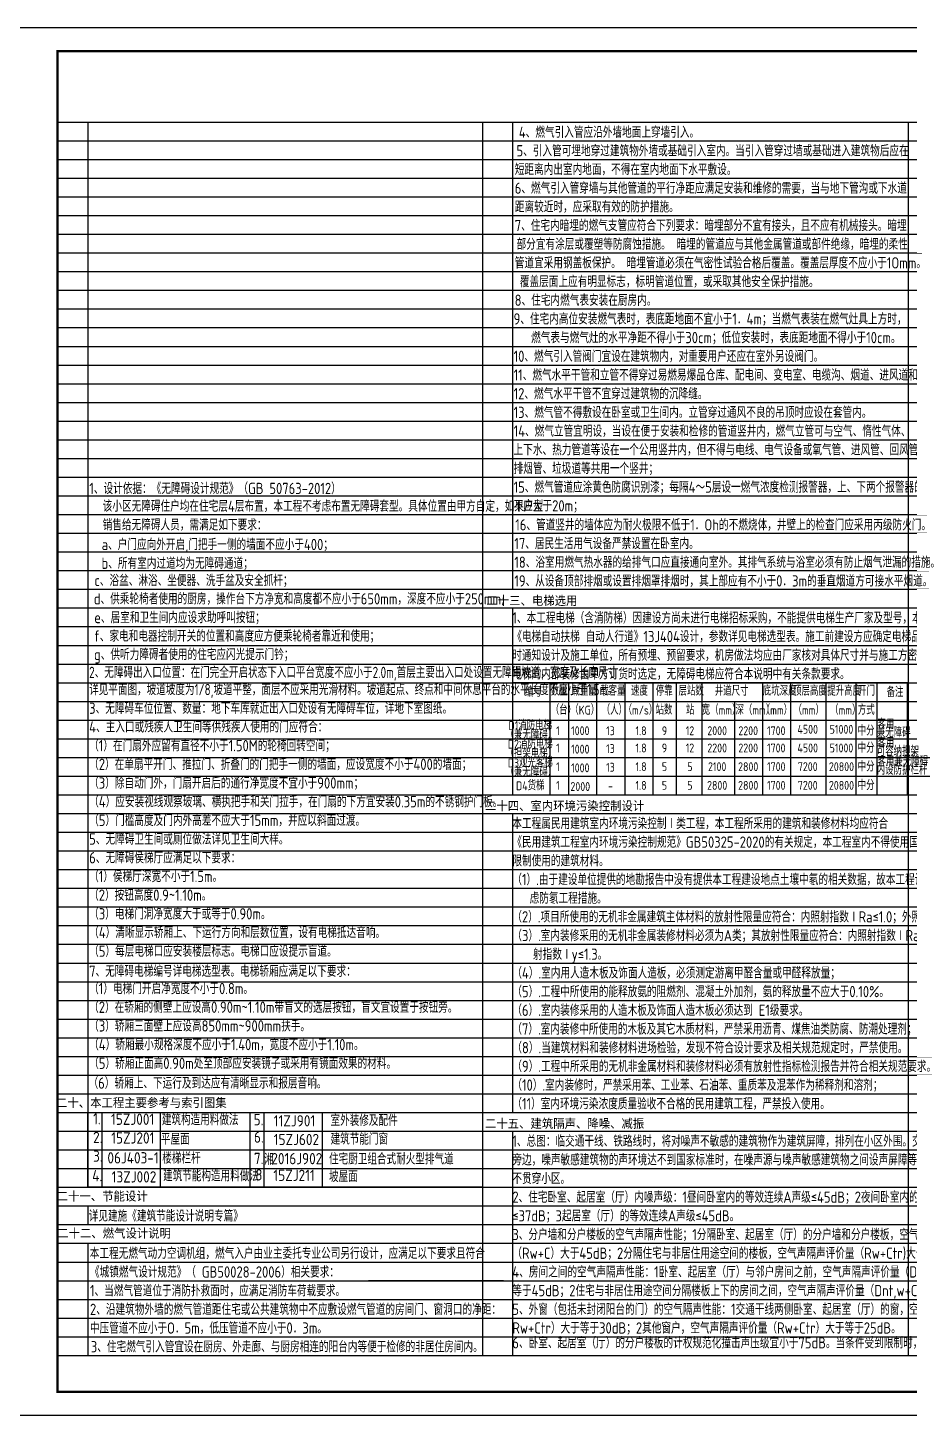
# Model space of a CAD drawing. Extents: x -737978 to 768813, y -372247 to 1140308.
# Drawn here: x -519433 to -481719, y -43903 to 15497 of the extents above; entities that cross this region are included whole.
import ezdxf
from ezdxf.enums import TextEntityAlignment as Align

# ---------------------------------------------------------------- set-up
doc = ezdxf.new("R2010")
doc.units = 0
doc.header["$LTSCALE"] = 1000
doc.header["$MEASUREMENT"] = 0
for name, color, linetype in [('A-ANNO-TABS', 7, 'CONTINUOUS'), ('A-ANNO-TEXT', 7, 'CONTINUOUS'), ('A-ANNO-TEXT修改内容', 2, 'CONTINUOUS'), ('PUB_TITLE', 4, 'CONTINUOUS')]:
    doc.layers.add(name, color=color, linetype=linetype)
doc.styles.add('A-单线字', font='GBENOR', dxfattribs={"bigfont": 'GBCBIG'})
doc.styles.add('A-黑体', font='simhei_0.ttf', dxfattribs={"width": 0.85})

msp = doc.modelspace()

# ---------------------------------------------------------------- linework, layer by layer
at = {"layer": 'A-ANNO-TABS', "color": 8}
for p, q in [((-516867.4, 11458), (-516867.4, -30942)), ((-499982.6, 11458), (-499982.6, -40542)), ((-499982.6, 11458), (-499982.6, -41342)), ((-498692.4, 11458), (-498692.4, -8542)), ((-481757.6, 11458), (-481757.6, -41342)), ((-498692.4, -9342), (-498692.4, -17342)), ((-498692.4, -18142), (-498692.4, -30942)), ((-516867.4, -30942), (-516867.4, -34142)), ((-498692.4, -31742), (-498692.4, -41342)), ((-516867.4, -34942), (-516867.4, -35742)), ((-516867.4, -36542), (-516867.4, -41342))]:
    msp.add_line(p, q, dxfattribs=at)
for points in [[(-518157.6, 11458), (-446158.7, 11458)], [(-518157.6, 10658), (-446158.7, 10658)], [(-518157.6, 9858), (-446158.7, 9858)], [(-518157.6, 9058), (-446158.7, 9058)], [(-518157.6, 8258), (-446158.7, 8258)], [(-518157.6, 7458), (-446158.7, 7458)], [(-518157.6, 6658), (-446158.7, 6658)], [(-518157.6, 5858), (-446158.7, 5858)], [(-518157.6, 5058), (-446158.7, 5058)], [(-518157.6, 4258), (-446158.7, 4258)], [(-518157.6, 3458), (-446158.7, 3458)], [(-518157.6, 2658), (-446158.7, 2658)], [(-518157.6, 1858), (-446158.7, 1858)], [(-518157.6, 1058), (-446158.7, 1058)], [(-518157.6, 258), (-446158.7, 258)], [(-518157.6, -542), (-446158.7, -542)], [(-518157.6, -1342), (-446158.7, -1342)], [(-518157.6, -2142), (-446158.7, -2142)], [(-518157.6, -2942), (-446158.7, -2942)], [(-518157.6, -3742), (-446158.7, -3742)], [(-518157.6, -4542), (-446158.7, -4542)], [(-518157.6, -5342), (-446158.7, -5342)], [(-518157.6, -6142), (-446158.7, -6142)], [(-518157.6, -6942), (-446158.7, -6942)], [(-518157.6, -7742), (-446158.7, -7742)], [(-518157.6, -8542), (-446158.7, -8542)], [(-518157.6, -9342), (-446158.7, -9342)], [(-518157.6, -10142), (-446158.7, -10142)], [(-518157.6, -10942), (-446158.7, -10942)], [(-518157.6, -11742), (-446158.7, -11742)], [(-518157.6, -12542), (-446158.7, -12542)], [(-518157.6, -13342), (-446158.7, -13342)], [(-518157.6, -14142), (-446158.7, -14142)], [(-518157.6, -14942), (-446158.7, -14942)], [(-518157.6, -15742), (-446158.7, -15742)], [(-518157.6, -16542), (-446158.7, -16542)], [(-518157.6, -17342), (-446158.7, -17342)], [(-518157.6, -18142), (-446158.7, -18142)], [(-518157.6, -18942), (-446158.7, -18942)], [(-518157.6, -19742), (-446158.7, -19742)], [(-518157.6, -20542), (-446158.7, -20542)], [(-518157.6, -21342), (-446158.7, -21342)], [(-518157.6, -22142), (-446158.7, -22142)], [(-518157.6, -22942), (-446158.7, -22942)], [(-518157.6, -23742), (-446158.7, -23742)], [(-518157.6, -24542), (-446158.7, -24542)], [(-518157.6, -25342), (-446158.7, -25342)], [(-518157.6, -26142), (-446158.7, -26142)], [(-518157.6, -26942), (-446158.7, -26942)], [(-518157.6, -27742), (-446158.7, -27742)], [(-518157.6, -28542), (-446158.7, -28542)], [(-486686.3, -28540), (-480904.5, -28540)], [(-486686.3, -28540), (-480904.5, -28540)], [(-518157.6, -29342), (-446158.7, -29342)], [(-518157.6, -30142), (-446158.7, -30142)], [(-518157.6, -30942), (-446158.7, -30942)], [(-518157.6, -31742), (-446158.7, -31742)], [(-518157.6, -32542), (-446158.7, -32542)], [(-518157.6, -33342), (-446158.7, -33342)], [(-518157.6, -34142), (-446197.5, -34142)], [(-518157.6, -34942), (-446197.5, -34942)], [(-518157.6, -35742), (-446197.5, -35742)], [(-518157.6, -36542), (-446197.5, -36542)], [(-518157.6, -37342), (-446197.5, -37342)], [(-518157.6, -38142), (-446197.5, -38142)], [(-504861.3, -38140), (-499079.5, -38140)], [(-504861.3, -38140), (-499079.5, -38140)], [(-518157.6, -38942), (-446197.5, -38942)], [(-518157.6, -38942), (-446197.5, -38942)], [(-518157.6, -39742), (-446197.5, -39742)], [(-518157.6, -39742), (-446197.5, -39742)], [(-518157.6, -40542), (-446197.5, -40542)], [(-518157.6, -40542), (-446197.5, -40542)], [(-518157.6, -41342), (-446197.5, -41342)]]:
    msp.add_lwpolyline(points, dxfattribs=at)
at = {"layer": 'A-ANNO-TEXT', "color": 6}
for p, q in [((-498692.4, -12540), (-481807.6, -12540)), ((-498692.4, -12540), (-481807.6, -12540)), ((-497092.4, -12542), (-497092.4, -17342)), ((-496292.4, -12542), (-496292.4, -17342)), ((-495092.4, -12542), (-495092.4, -17342)), ((-493892.4, -12542), (-493892.4, -17342)), ((-492692.4, -12542), (-492692.4, -17342)), ((-491692.4, -12542), (-491692.4, -17342)), ((-490592.4, -12542), (-490592.4, -17342)), ((-487992.4, -12542), (-487992.4, -17342)), ((-486792.4, -12542), (-486792.4, -17342)), ((-485292.4, -12542), (-485292.4, -17342)), ((-484007.6, -12542), (-484007.6, -17342)), ((-483107.6, -12542), (-483107.6, -17342)), ((-497092.4, -13342), (-484007.6, -13342)), ((-489192.4, -13342), (-489192.4, -17342)), ((-498692.4, -14140), (-481807.6, -14140)), ((-498692.4, -14140), (-481807.6, -14140)), ((-498692.4, -14940), (-481807.6, -14940))]:
    msp.add_line(p, q, dxfattribs=at)
at = {"layer": 'A-ANNO-TEXT', "color": 6, "const_width": 50}
msp.add_lwpolyline([(-498692.4, -12542), (-481807.6, -12542), (-481807.6, -17342), (-498692.4, -17342)], close=True, dxfattribs=at)
at = {"layer": 'A-ANNO-TEXT修改内容', "color": 7}
for p, q in [((-516267.4, -30942), (-516267.4, -34142)), ((-513767.3, -30942), (-513767.4, -34107.2)), ((-509929.9, -30942), (-509929.9, -34107.2)), ((-509329.9, -30942), (-509329.9, -34107.2)), ((-506829.9, -30942), (-506829.9, -34107.2)), ((-513767.4, -32507.2), (-513767.4, -34142)), ((-509929.9, -32507.2), (-509929.9, -34142)), ((-509329.9, -32507.2), (-509329.9, -34142)), ((-506829.9, -32507.2), (-506829.9, -34142))]:
    msp.add_line(p, q, dxfattribs=at)
msp.add_lwpolyline([(-516867.4, -30942), (-499982.6, -30942), (-499982.6, -34142), (-516867.4, -34142)], close=True, dxfattribs=at)
for points in [[(-516867.4, -31742), (-499982.6, -31742)], [(-516867.4, -32542), (-499982.6, -32542)], [(-516867.4, -33342), (-499982.6, -33342)]]:
    msp.add_lwpolyline(points, dxfattribs=at)
at = {"layer": 'PUB_TITLE'}
msp.add_lwpolyline([(-520657.6, -43902.5), (-436557.6, -43902.5), (-436557.6, 15497.5), (-520657.6, 15497.5)], close=True, dxfattribs=at)
at = {"layer": 'PUB_TITLE', "const_width": 100}
msp.add_lwpolyline([(-518157.6, -42902.5), (-437557.6, -42902.5), (-437557.6, 14497.5), (-518157.6, 14497.5)], close=True, dxfattribs=at)
msp.add_lwpolyline([(-518157.6, -42902.5), (-437557.6, -42902.5), (-437557.6, 14497.5), (-518157.6, 14497.5)], close=True, dxfattribs=at)
msp.add_lwpolyline([(-518157.6, -42902.5), (-437557.6, -42902.5), (-437557.6, 14497.5), (-518157.6, 14497.5)], close=True, dxfattribs=at)

# ---------------------------------------------------------------- texts
at = {"layer": 'A-ANNO-TEXT', "width": 0.95}
for s, height, rotation, style, p in [('4、燃气引入管应沿外墙地面上穿墙引入。', 482.27, 359.999768, 'A-单线字', (-498421.6, 10784.1)), ('5、引入管可埋地穿过建筑物外墙或基础引入室内。当引入管穿过墙或基础进入建筑物后应在', 482.27, 359.999768, 'A-单线字', (-498521.2, 9990.9)), ('短距离内出室内地面，不得在室内地面下水平敷设。', 482.27, 359.999768, 'A-单线字', (-498595.7, 9190.9)), ('6、燃气引入管穿墙与其他管道的平行净距应满足安装和维修的需要，当与地下管沟或下水道', 482.27, 359.999768, 'A-单线字', (-498595.7, 8390.9)), ('距离较近时，应采取有效的防护措施。', 482.27, 359.999768, 'A-单线字', (-498591.4, 7590.9)), ('7、住宅内暗埋的燃气支管应符合下列要求：暗埋部分不宜有接头，且不应有机械接头。暗埋', 482.27, 359.999768, 'A-单线字', (-498595.7, 6790.9)), ('部分宜有涂层或覆塑等防腐蚀措施。 暗埋的管道应与其他金属管道或部件绝缘，暗埋的柔性', 482.27, 359.999768, 'A-单线字', (-498520.3, 5990.9)), ('管道宜采用钢盖板保护。 暗埋管道必须在气密性试验合格后覆盖。覆盖层厚度不应小于1Omm。', 482.27, 359.999768, 'A-单线字', (-498595.7, 5190.9)), (' 覆盖层面上应有明显标志，标明管道位置，或采取其他安全保护措施。', 482.27, 359.999768, 'A-单线字', (-498626.7, 4390.9)), ('8、住宅内燃气表安装在厨房内。', 482.27, 359.999768, 'A-单线字', (-498600.7, 3590.9)), ('9、住宅内高位安装燃气表时，表底距地面不宜小于1．4m；当燃气表装在燃气灶具上方时，', 482.27, 359.999768, 'A-单线字', (-498646.2, 2790.9)), ('燃气表与燃气灶的水平净距不得小于30cm；低位安装时，表底距地面不得小于10cm。', 482.27, 359.999768, 'A-单线字', (-497895.6, 1990.9)), ('10、燃气引入管阀门宜设在建筑物内，对重要用户还应在室外另设阀门。', 482.27, 359.999768, 'A-单线字', (-498646.2, 1190.9)), ('11、燃气水平干管和立管不得穿过易燃易爆品仓库、配电间、变电室、电缆沟、烟道、进风道和电梯井等。', 482.27, 359.999768, 'A-单线字', (-498646.2, 390.9)), ('12、燃气水平干管不宜穿过建筑物的沉降缝。', 482.27, 359.999768, 'A-单线字', (-498646.2, -409.1)), ('13、燃气管不得敷设在卧室或卫生间内。立管穿过通风不良的吊顶时应设在套管内。', 482.27, 359.999768, 'A-单线字', (-498646.2, -1209.1)), ('14、燃气立管宜明设，当设在便于安装和检修的管道竖井内，燃气立管可与空气、惰性气体、', 482.27, 359.999768, 'A-单线字', (-498646.2, -2009.1)), ('上下水、热力管道等设在一个公用竖井内，但不得与电线、电气设备或氧气管、进风管、回风管、排气管、', 482.27, 359.999768, 'A-单线字', (-498646.2, -2809.1)), ('排烟管、垃圾道等共用一个竖井；', 482.27, 359.999768, 'A-单线字', (-498646.2, -3609.1)), ('15、燃气管道应涂黄色防腐识别漆；每隔4～5层设一燃气浓度检测报警器，上、下两个报警器的高度差', 482.27, 359.999768, 'A-单线字', (-498646.2, -4409.1)), ('不应大于20m；', 482.27, 359.999768, 'A-单线字', (-498646.2, -5209.1)), ('销售给无障碍人员，需满足如下要求：', 482.27, 359.999768, 'A-单线字', (-516227.3, -6024.4)), ('16、管道竖井的墙体应为耐火极限不低于1．Oh的不燃烧体，井壁上的检查门应采用丙级防火门。', 482.27, 359.999768, 'A-单线字', (-498577.4, -6024.8)), ('a、户门应向外开启,门把手一侧的墙面不应小于400；', 482.27, 359.999768, 'A-单线字', (-516271.1, -6864.8)), ('17、居民生活用气设备严禁设置在卧室内。', 482.27, 359.999768, 'A-单线字', (-498615.3, -6824.8)), ('18、浴室用燃气热水器的给排气口应直接通向室外。其排气系统与浴室必须有防止烟气泄漏的措施。', 482.27, 359.999768, 'A-单线字', (-498615.3, -7624.8)), ('b、所有室内过道均为无障碍通道；', 482.27, 359.999768, 'A-单线字', (-516276, -7669.8)), ('c、浴盆、淋浴、坐便器、洗手盆及安全抓杆；', 482.27, 359.999768, 'A-单线字', (-516580.6, -8404.7)), ('19、从设备顶部排烟或设置排烟罩排烟时，其上部应有不小于0．3m的垂直烟道方可接水平烟道。', 482.27, 359.999768, 'A-单线字', (-498615.3, -8424.8)), ('d、供乘轮椅者使用的厨房，操作台下方净宽和高度都不应小于650mm，深度不应小于250mm;', 482.27, 359.999768, 'A-单线字', (-516607.4, -9192.1)), ('二十三、电梯选用', 375.53, 359.999768, 'A-黑体', (-499808.8, -9216.4)), ('e、居室和卫生间内应设求助呼叫按钮；', 482.27, 359.999768, 'A-单线字', (-516586.6, -9993.4)), ('1、本工程电梯（含消防梯）因建设方尚未进行电梯招标采购，不能提供电梯生产厂家及型号，本设计中暂按国标', 482.27, 359.999768, 'A-单线字', (-498699.7, -10007.2)), ('f、家电和电器控制开关的位置和高度应方便乘轮椅者靠近和使用；', 482.27, 359.999768, 'A-单线字', (-516601.1, -10785.3)), ('g、供听力障碍者使用的住宅应闪光提示门钤；', 482.27, 359.999768, 'A-单线字', (-516596.9, -11575)), ('时通知设计及施工单位，所有预埋、预留要求，机房做法均应由厂家核对具体尺寸并与施工方密切配合后方可施工。', 482.27, 359.999768, 'A-单线字', (-498699.7, -11607.2)), ('电梯的内部装修由甲方订货时选定，无障碍电梯应符合本说明中有关条款要求。', 482.27, 359.999768, 'A-单线字', (-498699.7, -12407.2)), ('二十四、室内环境污染控制设计', 375.527, 359.999768, 'A-黑体', (-499870.3, -18003.8)), ('本工程属民用建筑室内环境污染控制Ⅰ类工程，本工程所采用的建筑和装修材料均应符合', 482.27, 359.999768, 'A-单线字', (-498699.6, -18807.2)), ('6、无障碍侯梯厅应满足以下要求：', 482.27, 0.000232, 'A-单线字', (-516805.9, -20276.2)), ('限制使用的建筑材料。', 482.27, 359.999768, 'A-单线字', (-498699.6, -20407.2)), ('（1）.由于建设单位提供的地勘报告中没有提供本工程建设地点土壤中氡的相关数据，故本工程设计中没有考', 482.27, 359.999768, 'A-单线字', (-498699.6, -21207.2)), ('虑防氡工程措施。', 482.27, 359.999768, 'A-单线字', (-497961.1, -22007.2)), ('（2）.项目所使用的无机非金属建筑主体材料的放射性限量应符合：内照射指数ⅠRa≤1.0；外照射指数Ⅰy≤1.0。', 482.27, 359.999768, 'A-单线字', (-498699.6, -22807.2)), ('（3）.室内装修采用的无机非金属装修材料必须为A类；其放射性限量应符合：内照射指数ⅠRa≤1.0；外照', 482.27, 359.999768, 'A-单线字', (-498699.6, -23607.2)), ('射指数Ⅰy≤1.3。', 482.27, 359.999768, 'A-单线字', (-497813.6, -24407.2)), ('7、无障碍电梯编号详电梯选型表。电梯轿厢应满足以下要求：', 482.27, 0.000232, 'A-单线字', (-516805.9, -25135.1)), ('（4）.室内用人造木板及饰面人造板，必须测定游离甲醛含量或甲醛释放量；', 482.27, 359.999768, 'A-单线字', (-498699.6, -25207.2)), ('（5）.工程中所使用的能释放氨的阻燃剂、混凝土外加剂，氨的释放量不应大于0.10%%%。', 482.27, 359.999768, 'A-单线字', (-498699.6, -26007.2)), ('（6）.室内装修采用的人造木板及饰面人造木板必须达到 E1级要求。', 482.27, 359.999768, 'A-单线字', (-498699.6, -26807.2)), ('（7）.室内装修中所使用的木板及其它木质材料，严禁采用沥青、煤焦油类防腐、防潮处理剂；', 482.27, 359.999768, 'A-单线字', (-498699.6, -27607.2)), ('（8）.当建筑材料和装修材料进场检验，发现不符合设计要求及相关规范规定时，严禁使用。', 482.27, 359.999768, 'A-单线字', (-498699.6, -28407.2)), ('（9）.工程中所采用的无机非金属材料和装修材料必须有放射性指标检测报告并符合相关规范要求。', 482.27, 359.999768, 'A-单线字', (-498699.6, -29207.2)), ('（6）轿厢上、下运行及到达应有清晰显示和报层音响。', 482.27, 0.000232, 'A-单线字', (-516831.3, -29921.8)), ('（10）.室内装修时，严禁采用苯、工业苯、石油苯、重质苯及混苯作为稀释剂和溶剂；', 482.27, 359.999768, 'A-单线字', (-498699.6, -30007.2)), ('二十、本工程主要参考与索引图集', 375.527, 359.999768, 'A-黑体', (-518223.4, -30712.1)), ('（11）室内环境污染浓度质量验收不合格的民用建筑工程，严禁投入使用。', 482.27, 359.999768, 'A-单线字', (-498699.6, -30807.2)), ('二十五、建筑隔声、降噪、减振', 375.527, 359.999768, 'A-黑体', (-499870.3, -31603.8)), ('1、总图：临交通干线、铁路线时，将对噪声不敏感的建筑物作为建筑屏障，排列在小区外围。交通干线、铁路线', 482.27, 359.999768, 'A-单线字', (-498699.6, -32407.2)), ('旁边，噪声敏感建筑物的声环境达不到国家标准时，在噪声源与噪声敏感建筑物之间设声屏障等隔声措施。交通干线', 482.27, 359.999768, 'A-单线字', (-498699.6, -33207.2)), ('不贯穿小区。', 482.27, 359.999768, 'A-单线字', (-498699.6, -34007.2)), ('二十一、节能设计', 375.53, 359.999768, 'A-黑体', (-518193.3, -34712.1)), ('2、住宅卧室、起居室（厅）内噪声级：1昼间卧室内的等效连续A声级≤45dB；2夜间卧室内的等效连续A声级', 482.27, 359.999768, 'A-单线字', (-498699.6, -34807.2)), ('详见建施《建筑节能设计说明专篇》', 482.27, 0.000232, 'A-单线字', (-516825, -35609.1)), ('≤37dB；3起居室（厅）的等效连续A声级≤45dB。', 482.27, 359.999768, 'A-单线字', (-498699.6, -35607.2)), ('二十二、燃气设计说明', 375.53, 359.999768, 'A-黑体', (-518172.3, -36300.6)), ('3、分户墙和分户楼板的空气声隔声性能；1分隔卧室、起居室（厅）的分户墙和分户楼板，空气声隔声评价量', 482.27, 359.999768, 'A-单线字', (-498699.6, -36407.2)), ('本工程无燃气动力空调机组，燃气入户由业主委托专业公司另行设计，应满足以下要求且符合', 482.27, 359.999768, 'A-单线字', (-516780.4, -37210.1)), ('（Rw+C）大于45dB；2分隔住宅与非居住用途空间的楼板，空气声隔声评价量（Rw+Ctr)大于51dM。', 482.27, 359.999768, 'A-单线字', (-498699.6, -37207.2)), ('《城镇燃气设计规范》（ GB50028-2006）相关要求：', 482.27, 359.999768, 'A-单线字', (-516770.6, -38010.1)), ('4、房间之间的空气声隔声性能：1卧室、起居室（厅）与邻户房间之前，空气声隔声评价量（Dnt,w+C）大于', 482.27, 359.999768, 'A-单线字', (-498699.6, -38007.2)), ('1、当燃气管道位于消防扑救面时，应满足消防车荷载要求。', 482.27, 359.999768, 'A-单线字', (-516770.6, -38810.1)), ('等于45dB；2住宅与非居住用途空间分隔楼板上下的房间之间，空气声隔声评价量（Dnt,w+C）大于等于51dB。', 482.27, 359.999768, 'A-单线字', (-498699.6, -38807.2)), ('2、沿建筑物外墙的燃气管道距住宅或公共建筑物中不应敷设燃气管道的房间门、窗洞口的净距：', 482.27, 359.999768, 'A-单线字', (-516769.5, -39610.1)), ('5、外窗（包括未封闭阳台的门）的空气隔声性能：1交通干线两侧卧室、起居室（厅）的窗，空气声隔声评价量（', 482.27, 359.999768, 'A-单线字', (-498699.6, -39607.2)), ('中压管道不应小于O．5m，低压管道不应小于0．3m。', 482.27, 359.999768, 'A-单线字', (-516773.1, -40410.1)), ('Rw+Ctr）大于等于30dB；2其他窗户，空气声隔声评价量（Rw+Ctr）大于等于25dB。', 482.27, 359.999768, 'A-单线字', (-498699.6, -40407.2)), ('3、住宅燃气引入管宜设在厨房、外走廊、与厨房相连的阳台内等便于检修的非居住房间内。', 482.27, 359.999768, 'A-单线字', (-516734.5, -41209.1)), ('6、卧室、起居室（厅）的分户楼板的计权规范化撞击声压级宜小于75dB。当条件受到限制时，分户楼板的计', 482.27, 359.999768, 'A-单线字', (-498699.6, -41042.2))]:
    msp.add_text(s, height=height, rotation=rotation, dxfattribs=dict(at, style=style)).set_placement(p)
at = {"layer": 'A-ANNO-TEXT', "style": 'A-单线字', "width": 0.95}
for s, p in [('1、设计依据：《无障碍设计规范》（GB 50763-2012）', (-516800.2, -4465.4)), ('3、无障碍车位位置、数量：地下车库就近出入口处设有无障碍车位，详地下室图纸。', (-516805.9, -13876.2)), ('4、主入口或残疾人卫生间等供残疾人使用的门应符合：', (-516805.9, -14676.2)), ('（1）在门扇外应留有直径不小于1.50M的轮椅回转空间；', (-516805.9, -15476.2)), ('（2）在单扇平开门、推拉门、折叠门的门把手一侧的墙面，应设宽度不小于400的墙面；', (-516805.9, -16276.2)), ('（3）除自动门外，门扇开启后的通行净宽度不宜小于900mm；', (-516805.9, -17076.2)), ('（4）应安装视线观察玻璃、横执把手和关门拉手，在门扇的下方宜安装0.35m的不锈钢护门板。', (-516805.9, -17876.2)), ('（5）门槛高度及门内外高差不应大于15mm，并应以斜面过渡。', (-516805.9, -18676.2)), ('5、无障碍卫生间或厕位做法详见卫生间大样。', (-516805.9, -19476.2)), ('（1）侯梯厅深宽不小于1.5m。', (-516805.9, -21076.2)), ('（2）按钮高度0.9~1.10m。', (-516805.9, -21876.2)), ('（3）电梯门洞净宽度大于或等于0.90m。', (-516805.9, -22676.2)), ('（4）清晰显示轿厢上、下运行方向和层数位置，设有电梯抵达音响。', (-516805.9, -23476.2)), ('（5）每层电梯口应安装楼层标志。电梯口应设提示盲道。', (-516805.9, -24276.2)), ('（1）电梯门开启净宽度不小于0.8m。', (-516805.9, -25876.2)), ('（2）在轿厢的侧壁上应设高0.90m~1.10m带盲文的选层按钮，盲文宜设置于按钮旁。', (-516805.9, -26676.2)), ('（3）轿厢三面壁上应设高850mm~900mm扶手。', (-516805.9, -27476.2)), ('（4）轿厢最小规格深度不应小于1.40m，宽度不应小于1.10m。', (-516805.9, -28276.2)), ('（5）轿厢正面高0.90m处至顶部应安装镜子或采用有镜面效果的材料。', (-516805.9, -29076.2))]:
    msp.add_text(s, height=482.27, dxfattribs=at).set_placement(p)
at = {"layer": 'A-ANNO-TEXT', "color": 6, "style": 'A-单线字', "width": 0.95}
for s, height, p in [('该小区无障碍住户均在住宅层4层布置，本工程不考虑布置无障碍套型。具体位置由甲方自定，如果户型', 482.27, (-516227.3, -5224.4)), ('《电梯自动扶梯 自动人行道》13J404设计，参数详见电梯选型表。施工前建设方应确定电梯品牌及型号，并及', 482.27, (-498699.7, -10807.2)), ('编号', 380, (-498160, -13138.8)), ('数量', 380, (-497057.9, -13092)), ('载重量', 380, (-496159.9, -13092)), ('载客量', 380, (-494942.9, -13092)), ('速度', 380, (-493622.9, -13092)), ('停靠', 380, (-492566, -13092)), ('层站数', 380, (-491591.6, -13092)), ('井道尺寸', 380, (-490038.3, -13092)), ('底坑深度', 380, (-487984.1, -13092)), ('顶层高度', 380, (-486687, -13092)), ('提升高度', 380, (-485223.6, -13092)), ('开门', 380, (-483907.2, -13092)), ('备注', 380, (-482688.6, -13151.4)), ('（台）', 380, (-497054.6, -13906.6)), ('（KG）', 380, (-496221.1, -13906.6)), ('（人）', 380, (-494876.5, -13906.6)), ('（m/s）', 380, (-493941.3, -13906.6)), ('站数', 380, (-492573.5, -13906.6)), ('站', 380, (-491271.4, -13906.6)), ('宽（mm）', 380, (-490599.3, -13906.6)), ('深（mm）', 380, (-489155, -13906.6)), ('（mm）', 380, (-488030.3, -13906.6)), ('（mm）', 380, (-486669.5, -13906.6)), ('（mm）', 380, (-485105.3, -13906.6)), ('方式', 380, (-483919.5, -13906.6)), ('客用', 380, (-483078.9, -14520.3)), ('中分', 380, (-483925.2, -14798.3)), ('兼无障碍', 380, (-483107.6, -14876.6)), ('中分', 380, (-483925.2, -15536.5)), ('可容纳担架', 380, (-483107.6, -15674.7)), ('客用', 380, (-483078.9, -15318.3)), ('中分', 380, (-483925.2, -16336.5)), ('客用兼无障碍', 380, (-483078.9, -16118.3)), ('内设防护栏杆', 380, (-483107.6, -16474.7)), ('中分', 380, (-483925.2, -17136.5)), ('《民用建筑工程室内环境污染控制规范》GB50325-2020的有关规定，本工程室内不得使用国家禁止使用、', 482.27, (-498699.6, -19607.2))]:
    msp.add_text(s, height=height, rotation=359.999768, dxfattribs=at).set_placement(p)
at = {"layer": 'A-ANNO-TEXT', "color": 6, "style": 'A-单线字', "width": 0.85}
for s, p in [('2、无障碍出入口位置：在门完全开启状态下入口平台宽度不应小于2.0m,首层主要出入口处设置无障碍坡道，宽度及长度尺寸', (-516805.9, -12340.1)), ('详见平面图，坡道坡度为1/8,坡道平整，面层不应采用光滑材料。坡道起点、终点和中间休息平台的水平长度不应小于1.5m。', (-516805.9, -13076.2))]:
    msp.add_text(s, height=482.27, dxfattribs=at).set_placement(p)
at = {"layer": 'A-ANNO-TEXT', "color": 6, "style": 'A-单线字', "width": 0.95}
for s, p in [('D1消防电梯', (-497932.7, -14329)), ('（兼无障碍）', (-497909.9, -14721.8)), ('1', (-496748.3, -14598.3)), ('1000', (-495792.4, -14598.3)), ('13', (-494499.7, -14598.3)), ('1.8', (-493192.4, -14598.3)), ('9', (-492192.4, -14598.3)), ('12', (-491101.4, -14598.3)), ('2000', (-489936.2, -14598.3)), ('2200', (-488608.2, -14598.3)), ('1700', (-487408.2, -14598.3)), ('4500', (-486061.1, -14534.5)), ('51000', (-484617.5, -14536.5)), ('D2消防电梯', (-497932.7, -15127)), ('（担架电梯）', (-497909.9, -15519.8)), ('1', (-496748.3, -15336.5)), ('1000', (-495792.4, -15386.8)), ('13', (-494499.7, -15360.6)), ('1.8', (-493192.4, -15336.5)), ('9', (-492192.4, -15336.5)), ('12', (-491101.4, -15336.5)), ('2200', (-489936.2, -15336.5)), ('2200', (-488608.2, -15336.5)), ('1700', (-487408.2, -15336.5)), ('4500', (-486061.1, -15334.5)), ('51000', (-484617.5, -15336.5)), ('D3观光客梯', (-497932.7, -15927)), ('1', (-496748.3, -16136.5)), ('1000', (-495792.4, -16186.8)), ('13', (-494499.7, -16160.6)), ('1.8', (-493192.4, -16136.5)), ('5', (-492192.4, -16136.5)), ('5', (-491101.4, -16136.5)), ('2100', (-489936.2, -16136.5)), ('2800', (-488608.2, -16136.5)), ('1700', (-487408.2, -16136.5)), ('7200', (-486061.1, -16134.5)), ('20800', (-484617.5, -16136.5)), ('（兼无障碍）', (-497909.9, -16319.8)), ('D4货梯', (-497932.7, -16905.5)), ('1', (-496748.3, -16936.5)), ('2000', (-495792.4, -16986.8)), ('-', (-494499.7, -16960.6)), ('1.8', (-493192.4, -16936.5)), ('5', (-492192.4, -16936.5)), ('5', (-491101.4, -16936.5)), ('2800', (-489936.2, -16936.5)), ('2800', (-488608.2, -16936.5)), ('1700', (-487408.2, -16936.5)), ('7200', (-486061.1, -16934.5)), ('20800', (-484617.5, -16936.5))]:
    msp.add_text(s, height=380, rotation=359.999768, dxfattribs=at).set_placement(p, align=Align.MIDDLE)
at = {"layer": 'A-ANNO-TEXT修改内容', "color": 7, "style": 'A-单线字'}
for s, height, p in [('1.', 482.27, (-516638.3, -31449.8)), ('15ZJ001', 482.27, (-515870, -31471.6)), ('建筑构造用料做法', 482.27, (-513694.6, -31488.8)), ('5.', 482.27, (-509768.8, -31491.1)), ('11ZJ901', 482.27, (-508909, -31538.7)), ('室外装修及配件', 482.27, (-506477.4, -31516.8)), ('2.', 482.27, (-516638.3, -32249.8)), ('15ZJ201', 482.27, (-515861.5, -32272.1)), ('平屋面', 482.27, (-513735.9, -32318.4)), ('6.', 482.27, (-509755.6, -32234.5)), ('15ZJ602', 482.27, (-508909, -32338.7)), ('建筑节能门窗', 482.27, (-506477.4, -32316.8)), ('3.', 482.27, (-516638.4, -33049.8)), ('06J403-1', 482.27, (-516024.3, -33123.1)), ('楼梯栏杆', 482.27, (-513677.6, -33132.3)), ('7.', 482.27, (-509755.6, -33148.6)), ('湘', 482.3, (-509319.1, -33189.6)), ('住宅厨卫组合式耐火型排气道', 482.27, (-506542.4, -33168.1)), ('2016J902', 482.27, (-509011.1, -33158.4)), ('4.', 482.27, (-516675.8, -33887.8)), ('13ZJ002', 482.27, (-515845, -33938.7)), ('建筑节能构造用料做法', 482.27, (-513642.1, -33888.8)), ('8.', 482.27, (-509700.9, -33849.9)), ('15ZJ211', 482.27, (-508924.1, -33872.2)), ('坡屋面', 482.27, (-506545, -33918.4))]:
    msp.add_text(s, height=height, rotation=359.999768, dxfattribs=at).set_placement(p)

doc.saveas('drawing.dxf')
